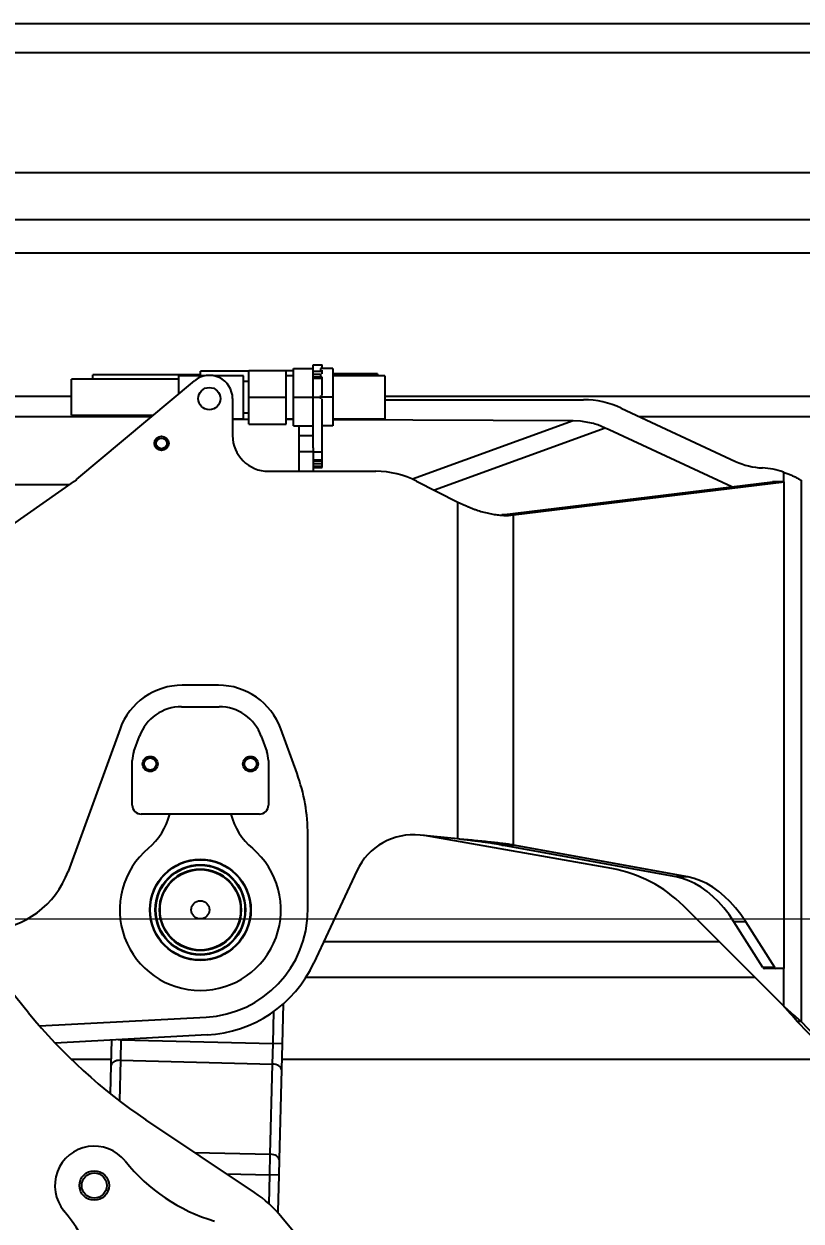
# Model space of a CAD drawing. Header units: millimetres. Extents: x 0 to 415, y 0 to 292.
# Drawn here: x 222.59 to 244.29, y 186.16 to 219.61 of the extents above; entities that cross this region are included whole.
import ezdxf

# ---------------------------------------------------------------- set-up
doc = ezdxf.new("R2010")
doc.units = ezdxf.units.MM
doc.styles.add('SLDTEXTSTYLE0', font='TXT', dxfattribs={"width": 0.75})
doc.dimstyles.new('SLDDIMSTYLE0', dxfattribs={"dimtxt": 3.5, "dimasz": 3.302, "dimexe": 0, "dimexo": 0.0625, "dimgap": 0.875, "dimtad": 1, "dimlfac": 20, "dimrnd": 1e-09, "dimzin": 4, "dimdsep": 46, "dimtxsty": 'SLDTEXTSTYLE0', "dimsah": 1, "dimcen": 0.09, "dimadec": 0, "dimazin": 1, "dimtfac": 1, "dimtofl": 0, "dimtmove": 0, "dimatfit": 3, "dimfxl": 1, "dimfrac": 2, "dimtolj": 1, "dimtzin": 12, "dimarcsym": 0})
doc.dimstyles.new('SLDDIMSTYLE1', dxfattribs={"dimtxt": 3.5, "dimasz": 3.302, "dimexe": 0, "dimexo": 0.0625, "dimgap": 0.875, "dimtad": 1, "dimlfac": 20, "dimrnd": 1e-09, "dimzin": 12, "dimdsep": 46, "dimtxsty": 'SLDTEXTSTYLE0', "dimsah": 1, "dimcen": 0.09, "dimadec": 0, "dimazin": 3, "dimtfac": 1, "dimtmove": 0, "dimatfit": 0, "dimfxl": 1, "dimfrac": 2, "dimtolj": 1, "dimtzin": 12, "dimarcsym": 0})
doc.dimstyles.new('SLDDIMSTYLE2', dxfattribs={"dimtxt": 3.5, "dimasz": 3.302, "dimexe": 0, "dimexo": 0.0625, "dimgap": 0.875, "dimtad": 1, "dimlfac": 20, "dimrnd": 1e-09, "dimzin": 12, "dimdsep": 46, "dimtxsty": 'SLDTEXTSTYLE0', "dimsah": 1, "dimcen": 0.09, "dimadec": 0, "dimazin": 3, "dimtfac": 1, "dimtofl": 0, "dimtmove": 0, "dimatfit": 3, "dimfxl": 1, "dimfrac": 2, "dimtolj": 1, "dimtzin": 12, "dimarcsym": 0})

# ---------------------------------------------------------------- blocks, each defined once
blk = doc.blocks.new('_D_4')
at = {"color": 7, "linetype": 'Continuous', "lineweight": 0}
for p, q in [((213.516, 193.609), (213.516, 174.205)), ((323.016, 188.744), (323.016, 174.205)), ((213.516, 175.205), (323.016, 175.205))]:
    blk.add_line(p, q, dxfattribs=at)
at = {"color": 7, "linetype": 'Continuous', "lineweight": 18}
for points in [[(213.516, 175.205), (216.818, 174.697), (216.818, 175.713)], [(323.016, 175.205), (319.714, 175.713), (319.714, 174.697)]]:
    blk.add_solid(points, dxfattribs=at)
at = {"color": 7, "linetype": 'Continuous', "lineweight": 18, "insert": (265.171, 179.717), "char_height": 3.5, "attachment_point": 1, "style": 'SLDTEXTSTYLE0'}
blk.add_mtext('2190.00', dxfattribs=at)
blk = doc.blocks.new('_D_5')
at = {"color": 7, "linetype": 'Continuous', "lineweight": 0}
for p, q in [((213.516, 193.609), (213.516, 159.757)), ((334.966, 188.983), (334.966, 159.757)), ((334.966, 160.757), (213.516, 160.757))]:
    blk.add_line(p, q, dxfattribs=at)
at = {"color": 7, "linetype": 'Continuous', "lineweight": 18}
for points in [[(213.516, 160.757), (216.818, 160.249), (216.818, 161.265)], [(334.966, 160.757), (331.664, 161.265), (331.664, 160.249)]]:
    blk.add_solid(points, dxfattribs=at)
at = {"color": 7, "linetype": 'Continuous', "lineweight": 18, "insert": (265.171, 165.269), "char_height": 3.5, "attachment_point": 1, "style": 'SLDTEXTSTYLE0'}
blk.add_mtext('2428.99', dxfattribs=at)
blk = doc.blocks.new('_D_6')
at = {"color": 7, "linetype": 'Continuous', "lineweight": 0}
for p, q in [((352.567, 194.609), (352.567, 200.959)), ((214.516, 194.609), (353.567, 194.609)), ((352.567, 189.983), (352.567, 194.609)), ((335.966, 189.983), (353.567, 189.983)), ((352.567, 189.983), (352.567, 174.569))]:
    blk.add_line(p, q, dxfattribs=at)
at = {"color": 7, "linetype": 'Continuous', "lineweight": 18}
for points in [[(352.567, 194.609), (353.075, 197.911), (352.059, 197.911)], [(352.567, 189.983), (352.059, 186.681), (353.075, 186.681)]]:
    blk.add_solid(points, dxfattribs=at)
at = {"color": 7, "linetype": 'Continuous', "lineweight": 18, "insert": (348.055, 174.569), "char_height": 3.5, "attachment_point": 1, "rotation": 90, "style": 'SLDTEXTSTYLE0'}
blk.add_mtext('92.52', dxfattribs=at)

msp = doc.modelspace()

# ---------------------------------------------------------------- linework, layer by layer
at = {"color": 7, "linetype": 'Continuous', "lineweight": 25}
for p, q in [((311.73821, 219.60039), (214.46345, 219.60539)), ((214.46341, 218.80539), (311.73817, 218.80039)), ((208.73233, 215.45792), (303.81686, 215.45303)), ((303.86791, 214.12691), (208.78226, 214.13179)), ((311.89174, 213.20099), (210.60721, 213.20619)), ((230.66664, 210.07863), (230.91664, 210.07862)), ((230.66664, 209.97863), (230.66664, 210.07863)), ((230.91664, 209.97862), (230.91664, 210.07862)), ((223.91658, 208.92898), (223.91662, 209.67898)), ((226.91662, 209.67882), (223.91662, 209.67898)), ((224.51662, 209.67895), (224.51663, 209.80395)), ((227.51663, 209.80379), (224.51663, 209.80395)), ((226.9166, 209.27401), (226.91663, 209.77882)), ((227.65355, 209.77878), (226.91663, 209.77882)), ((228.86663, 209.90372), (227.51663, 209.90379)), ((227.51663, 209.77879), (227.51663, 209.90379)), ((228.71663, 209.77873), (227.8797, 209.77877)), ((228.71658, 208.87873), (228.71663, 209.77873)), ((228.8666, 209.17872), (228.86664, 209.92872)), ((228.86664, 209.92872), (229.91664, 209.92867)), ((229.9166, 209.17867), (229.91664, 209.92867)), ((230.11663, 209.77866), (229.91663, 209.77867)), ((229.91664, 209.92867), (230.11664, 209.92866)), ((230.1166, 209.17866), (230.11664, 209.97866)), ((230.11664, 209.97866), (230.66664, 209.97863)), ((230.6666, 209.22156), (230.66662, 209.71452)), ((230.66662, 209.71452), (230.66663, 209.73475)), ((230.66662, 209.71452), (230.91662, 209.71451)), ((230.66663, 209.90169), (230.66664, 209.9357)), ((230.66663, 209.90169), (230.91663, 209.90168)), ((230.66663, 209.83205), (230.66663, 209.90169)), ((230.66663, 209.73475), (230.66663, 209.83205)), ((230.66663, 209.82617), (230.86663, 209.82616)), ((230.91663, 209.73473), (230.66663, 209.73475)), ((230.66664, 209.9357), (230.66664, 209.97863)), ((230.86663, 209.83204), (230.86663, 209.73474)), ((231.21664, 209.9786), (230.86664, 209.97862)), ((230.86664, 209.97862), (230.86664, 209.93569)), ((230.9166, 209.22155), (230.91662, 209.71451)), ((230.91662, 209.71451), (230.91663, 209.73473)), ((230.91663, 209.90168), (230.91664, 209.93569)), ((230.91663, 209.83204), (230.91663, 209.90168)), ((231.21664, 209.9786), (231.2166, 209.1786)), ((232.46663, 209.82854), (231.21663, 209.8286)), ((232.66663, 209.77853), (231.21663, 209.7786)), ((232.46663, 209.82854), (232.46663, 209.77854)), ((232.66663, 209.77853), (232.66657, 208.65891)), ((224.07095, 206.88648), (227.34881, 209.63664)), ((228.86662, 209.61622), (228.71662, 209.61623)), ((210.60701, 209.20619), (223.9166, 209.20551)), ((228.4166, 209.13866), (228.41654, 208.10819)), ((228.86656, 208.42872), (228.8666, 209.17872)), ((228.8666, 209.17872), (229.9166, 209.17867)), ((229.91656, 208.42867), (229.9166, 209.17867)), ((230.11656, 208.37866), (230.1166, 209.17866)), ((230.1166, 209.17866), (230.6666, 209.17863)), ((230.66652, 207.76822), (230.6666, 209.13748)), ((230.6666, 209.17863), (230.6666, 209.22156)), ((230.6666, 209.13748), (230.6666, 209.17863)), ((230.6666, 209.17863), (230.8666, 209.17862)), ((230.8666, 209.22155), (230.8666, 209.17862)), ((231.2166, 209.1786), (230.8666, 209.17862)), ((230.8666, 209.17862), (230.8666, 209.13747)), ((230.91652, 207.65362), (230.9166, 209.13746)), ((231.2166, 209.1786), (231.21656, 208.3786)), ((232.66659, 209.10797), (238.21236, 209.10769)), ((232.6666, 209.20506), (299.91654, 209.20161)), ((223.91657, 208.67898), (223.91658, 208.92898)), ((223.91657, 208.67898), (226.20725, 208.67886)), ((228.71657, 208.57873), (228.71658, 208.87873)), ((228.71657, 208.74123), (228.86657, 208.74122)), ((239.26889, 208.8734), (242.45749, 207.38634)), ((211.10305, 208.63695), (226.15638, 208.63617)), ((228.41657, 208.57875), (228.71657, 208.57873)), ((228.86657, 208.55521), (228.41657, 208.55693)), ((228.86656, 208.42872), (229.91656, 208.42867)), ((229.91657, 208.57867), (230.11657, 208.57866)), ((230.11657, 208.55042), (229.91657, 208.55119)), ((230.11656, 208.37866), (230.66656, 208.37863)), ((230.26656, 208.37865), (230.26654, 208.10365)), ((231.21656, 208.3786), (230.91656, 208.37862)), ((237.92229, 208.52056), (231.21656, 208.54621)), ((231.21657, 208.5786), (232.66657, 208.57853)), ((232.66657, 208.65891), (232.66657, 208.57853)), ((237.92229, 208.52056), (233.43805, 206.8896)), ((238.1324, 208.50689), (237.92229, 208.52056)), ((238.61164, 208.40368), (238.53873, 208.42734)), ((238.81866, 208.31657), (238.61164, 208.40368)), ((239.77906, 208.63547), (268.46878, 208.634)), ((230.26654, 208.10365), (230.26652, 207.65365)), ((230.66654, 208.10363), (230.26654, 208.10365)), ((238.81867, 208.31657), (234.049, 206.5818)), ((238.93402, 208.26425), (238.81866, 208.31657)), ((242.35147, 206.67251), (238.93403, 208.2643)), ((230.66652, 207.76822), (230.66652, 207.65363)), ((230.26652, 207.65365), (230.26649, 207.1081)), ((230.66652, 207.65363), (230.26652, 207.65365)), ((230.66652, 207.65363), (230.66649, 207.10807)), ((230.66651, 207.4291), (230.91651, 207.42908)), ((230.66651, 207.4049), (230.91651, 207.40488)), ((230.66652, 207.65363), (230.91652, 207.65362)), ((230.9165, 207.32633), (230.91651, 207.40488)), ((230.91651, 207.42908), (230.91652, 207.65362)), ((230.91651, 207.40488), (230.91651, 207.42908)), ((229.41649, 207.10814), (232.41629, 207.10798)), ((230.6665, 207.32634), (230.9165, 207.32633)), ((230.6665, 207.24754), (230.9165, 207.24753)), ((230.6665, 207.21847), (230.9165, 207.21845)), ((230.9165, 207.24753), (230.9165, 207.32633)), ((230.9165, 207.21845), (230.9165, 207.24753)), ((243.79561, 207.08439), (243.7956, 206.8122)), ((213.36727, 206.73698), (223.86329, 206.73644)), ((216.23814, 201.39784), (224.00174, 206.83337)), ((233.55126, 206.83544), (234.70655, 206.24672)), ((235.93526, 205.89062), (243.49484, 206.81185)), ((236.26292, 205.89061), (243.8152, 206.81094)), ((243.49484, 206.81185), (243.50084, 206.81221)), ((243.80443, 206.81183), (243.49484, 206.81185)), ((243.79558, 206.8122), (243.50084, 206.81221)), ((243.8152, 206.81094), (243.80443, 206.81183)), ((243.8145, 193.22305), (243.8152, 206.81094)), ((244.28735, 206.85958), (244.28658, 191.7365)), ((234.70607, 196.83779), (234.70655, 206.24672)), ((234.70655, 206.24672), (234.92244, 206.1488)), ((235.90867, 205.88235), (236.18278, 205.88234)), ((236.26292, 205.89061), (235.93526, 205.89062)), ((236.18278, 205.88234), (236.26292, 205.89061)), ((236.26245, 196.66746), (236.26292, 205.89061)), ((228.0208, 201.13321), (227.01157, 201.13326)), ((226.99141, 200.53326), (228.04089, 200.53321)), ((225.27307, 199.91609), (223.82298, 195.93261)), ((225.66132, 199.28386), (225.81675, 199.71085)), ((229.21547, 199.71067), (229.37086, 199.28367)), ((230.21452, 198.66459), (229.75917, 199.91586)), ((225.61601, 197.78333), (225.61608, 199.02735)), ((229.41608, 199.02715), (229.41601, 197.78314)), ((229.166, 197.53315), (225.866, 197.53332)), ((222.72058, 191.981), (218.80253, 196.79204)), ((230.51586, 194.85808), (230.51597, 196.95447)), ((233.77579, 196.93133), (233.65484, 196.94833)), ((234.70607, 196.83779), (233.65484, 196.94833)), ((239.00558, 196.0089), (233.77579, 196.93133)), ((235.93479, 196.66748), (236.26245, 196.66746)), ((240.7963, 195.77638), (235.93479, 196.66748)), ((241.12397, 195.77636), (236.26245, 196.66746)), ((231.88582, 195.94759), (230.68786, 193.37891)), ((241.12397, 195.77636), (240.7963, 195.77638)), ((243.79484, 192.17828), (241.00599, 194.96742)), ((242.74198, 194.52118), (242.41432, 194.5212)), ((243.22432, 193.25086), (242.41432, 194.5212)), ((243.55198, 193.25085), (242.74198, 194.52118)), ((242.00531, 193.968), (230.96286, 193.96856)), ((243.0022, 192.97101), (230.46388, 192.97165)), ((243.55198, 193.25085), (243.22432, 193.25086)), ((243.59353, 193.22306), (243.26587, 193.22308)), ((243.8145, 193.22305), (243.59353, 193.22306)), ((243.7949, 193.22305), (243.79484, 192.17828)), ((229.5468, 191.12087), (229.5697, 192.0242)), ((229.82495, 192.228), (229.79672, 191.11453)), ((223.0297, 191.61361), (227.67635, 191.86253)), ((244.28658, 191.7365), (244.18305, 191.7365)), ((244.78886, 191.10925), (244.18305, 191.7365)), ((244.89239, 191.10925), (244.28658, 191.7365)), ((227.70309, 191.36325), (223.46305, 191.1361)), ((225.03008, 190.51817), (225.0479, 191.22101)), ((225.29817, 191.22857), (225.22413, 191.23045)), ((225.29817, 191.22857), (225.28363, 190.65518)), ((225.29832, 191.23442), (225.29817, 191.22857)), ((225.29817, 191.22857), (229.5468, 191.12087)), ((229.53227, 190.54747), (229.5468, 191.12087)), ((229.79672, 191.11453), (229.5468, 191.12087)), ((229.79672, 191.11453), (229.77855, 190.39779)), ((225.03405, 190.67488), (223.91934, 190.67494)), ((225.28363, 190.65518), (225.25501, 189.52613)), ((225.28363, 190.65518), (229.53227, 190.54747)), ((245.31053, 190.67384), (229.78557, 190.67464)), ((225.00977, 189.71721), (225.03008, 190.51817)), ((229.46845, 188.03002), (229.53227, 190.54747)), ((229.77855, 190.39779), (229.71474, 187.88034)), ((229.02835, 186.96267), (225.99818, 188.99433)), ((227.35657, 188.08356), (229.46845, 188.03002)), ((229.45391, 187.45663), (229.46845, 188.03002)), ((229.71474, 187.88034), (229.70383, 187.4503)), ((228.24595, 187.48725), (229.45391, 187.45663)), ((229.43336, 186.64562), (229.45391, 187.45663)), ((229.70383, 187.4503), (229.45391, 187.45663)), ((229.70383, 187.4503), (229.67807, 186.4339)), ((229.67807, 186.4339), (229.64632, 186.43471)), ((229.67807, 186.4339), (229.67694, 186.38945)), ((230.10886, 185.87808), (229.79312, 186.26578))]:
    msp.add_line(p, q, dxfattribs=at)
at = {"color": 7, "linetype": 'Continuous', "lineweight": 25, "flags": 128}
for points in [[(242.41432, 194.5212), (242.27677, 194.72365), (242.13222, 194.91067), (241.98122, 195.0815), (241.82437, 195.23548), (241.66228, 195.372), (241.4956, 195.49052), (241.32499, 195.59057), (241.15111, 195.67177), (240.97465, 195.73379), (240.7963, 195.77638)], [(242.74198, 194.52118), (242.60444, 194.72364), (242.45988, 194.91065), (242.30888, 195.08148), (242.15203, 195.23546), (241.98994, 195.37198), (241.82327, 195.4905), (241.65265, 195.59056), (241.47877, 195.67175), (241.30231, 195.73377), (241.12397, 195.77636)], [(225.28363, 190.65518), (225.23481, 190.65366), (225.18772, 190.64669), (225.14417, 190.63454), (225.10585, 190.61767), (225.07422, 190.59674), (225.05049, 190.57254), (225.03559, 190.54601), (225.03008, 190.51817)], [(229.77855, 190.39779), (229.77446, 190.42588), (229.76092, 190.45313), (229.73845, 190.4785), (229.70792, 190.50101), (229.6705, 190.5198), (229.62763, 190.53414), (229.58095, 190.54348), (229.53227, 190.54747)], [(229.71474, 187.88034), (229.71064, 187.90843), (229.6971, 187.93568), (229.67464, 187.96105), (229.64411, 187.98356), (229.60669, 188.00235), (229.56381, 188.01669), (229.51714, 188.02603), (229.46845, 188.03002)]]:
    msp.add_lwpolyline(points, dxfattribs=at)
at = {"color": 7, "linetype": 'Continuous', "lineweight": 25}
for centre, radius in [((227.7666, 209.13869), 0.3125), ((226.43241, 207.88876), 0.2), ((226.43241, 207.88876), 0.15), ((226.11607, 198.93331), 0.2125), ((226.11607, 198.93331), 0.17), ((228.91607, 198.93316), 0.2125), ((228.91607, 198.93316), 0.17), ((227.51586, 194.85824), 1.4125), ((227.51586, 194.85824), 1.4), ((227.51586, 194.85824), 1.26155), ((227.51586, 194.85824), 1.24423), ((227.51586, 194.85824), 1.1403), ((227.51586, 194.85824), 1.12298), ((227.51586, 194.85824), 0.255), ((224.55333, 187.1572), 0.4125), ((224.55333, 187.1572), 0.35)]:
    msp.add_circle(centre, radius, dxfattribs=at)
for centre, radius, start, end in [((227.7666, 209.13869), 0.65, 359.997058, 129.997058), ((238.21223, 206.60769), 2.5, 64.997058, 89.997058), ((229.41654, 208.10814), 1, 179.997058, 269.997058), ((243.30282, 209.19891), 2, 244.997058, 267.328703), ((232.41617, 204.60798), 2.5, 62.997058, 89.997058), ((243.11639, 205.20325), 2, 70.146993, 87.328703), ((223.4282, 207.65256), 1, 304.997058, 309.997058), ((227.01147, 199.28326), 1.85, 89.997058, 159.997058), ((228.02071, 199.28321), 1.85, 19.997058, 89.997058), ((226.99135, 199.28326), 1.25, 89.997058, 159.997058), ((228.04083, 199.28321), 1.25, 19.997058, 89.997058), ((226.36608, 199.02731), 0.75, 159.997058, 179.997058), ((228.66608, 199.02719), 0.75, 359.997058, 19.997058), ((225.51597, 196.95473), 5, 359.997058, 19.997058), ((225.86601, 197.78332), 0.25, 179.997058, 269.997058), ((229.16601, 197.78315), 0.25, 269.997058, 359.997058), ((224.879, 197.98085), 1.83702, 310.1791, 345.898647), ((230.15304, 197.98058), 1.83702, 194.095469, 229.815015), ((233.47182, 195.20793), 1.75, 83.997058, 154.997058), ((227.51586, 194.85824), 2.25, 130.1791, 49.815015), ((238.35421, 192.3159), 3.75, 44.997058, 79.997058), ((221.47379, 196.78778), 2.5, 273.066475, 339.997058), ((227.51586, 194.85824), 3, 273.066475, 359.997058), ((227.51586, 194.85824), 3.5, 273.066475, 334.997058), ((243.27037, 193.27477), 0.05188, 207.433534, 265.018237), ((243.59803, 193.27475), 0.05188, 207.433534, 265.018237), ((234.35153, 201.45313), 15, 219.159015, 236.159015), ((224.55333, 187.1572), 1.1, 38.592678, 219.725352), ((229.3211, 190.96226), 5, 218.592678, 253.643042), ((227.07923, 184.05562), 3.5, 39.159015, 56.159015), ((219.86172, 183.25864), 5, 4.674987, 39.725352)]:
    msp.add_arc(centre, radius, start, end, dxfattribs=at)
msp.add_ellipse((243.79557, 206.6622), major_axis=(0.00001, 0.15), ratio=0.84523652, start_param=6.21337214, end_param=6.28318531, dxfattribs=at)
for points in [[(238.53873, 208.42733), (238.47187, 208.44508), (238.33817, 208.48058), (238.20099, 208.49812), (238.1324, 208.50689)], [(236.26245, 196.66746), (236.2167, 196.67456), (236.12521, 196.68875), (235.96156, 196.71004), (235.78147, 196.73133), (235.58548, 196.75262), (235.37695, 196.77391), (235.15875, 196.79521), (234.93405, 196.8165), (234.78206, 196.83069), (234.70607, 196.83779)], [(235.93479, 196.66748), (235.89867, 196.67458), (235.82644, 196.68877), (235.69725, 196.71005), (235.55507, 196.73134), (235.40034, 196.75263), (235.23572, 196.77392), (235.06345, 196.79521), (234.88606, 196.8165), (234.76607, 196.83069), (234.70607, 196.83779)], [(244.28658, 191.7365), (244.20568, 191.81013), (244.04389, 191.95739), (243.87786, 192.10465), (243.79484, 192.17828)], [(244.18305, 191.7365), (244.11919, 191.81013), (243.99146, 191.95739), (243.86038, 192.10465), (243.79484, 192.17828)]]:
    msp.add_open_spline(points, degree=3, dxfattribs=at)
for points, knots in [([(243.79561, 207.08439), (243.83051, 207.07269), (243.90013, 207.04936), (244.0019, 207.00849), (244.10073, 206.96343), (244.19638, 206.91424), (244.25709, 206.87777), (244.28735, 206.85958)], [0, 0, 0, 0, 0.20183577, 0.40260686, 0.60268674, 0.80188378, 1, 1, 1, 1]), ([(234.92244, 206.1488), (234.95064, 206.13624), (235.00713, 206.11109), (235.09267, 206.07673), (235.17858, 206.0448), (235.29336, 206.00583), (235.43627, 205.96383), (235.60388, 205.92456), (235.76511, 205.89645), (235.89195, 205.88251), (235.9877, 205.87703), (236.05635, 205.87582), (236.12188, 205.87727), (236.16248, 205.88065), (236.18278, 205.88234)], [0, 0, 0, 0, 0.06163387, 0.12344313, 0.18541614, 0.24754501, 0.37216302, 0.49724302, 0.62267097, 0.74833605, 0.81124461, 0.87417007, 0.93709316, 1, 1, 1, 1])]:
    msp.add_open_spline(points, degree=3, knots=knots, dxfattribs=at)

# ---------------------------------------------------------------- dimensions: what is measured, and where the dimension line sits
at = {"color": 7, "linetype": 'Continuous', "lineweight": 18}
dim = msp.add_linear_dim(base=(352.56714, 194.60896), p1=(334.96555, 189.983), p2=(213.51585, 194.60896), angle=90, dimstyle='SLDDIMSTYLE1', dxfattribs=at)
dim.commit()
dim.dimension.update_dxf_attribs({"geometry": '_D_6', "text_midpoint": (352.56714, 180.38816), "dimtype": 160})
for base, p1, p2, dimstyle, picture, middle in [((323.0155995, 175.2052781), (213.5158491, 194.6089554), (323.0155995, 189.7438704), 'SLDDIMSTYLE0', '_D_4', (273.5759003, 175.2052781)), ((213.51585, 160.75746), (334.96555, 189.983), (213.51585, 194.60896), 'SLDDIMSTYLE2', '_D_5', (273.5759, 160.75746))]:
    dim = msp.add_linear_dim(base=base, p1=p1, p2=p2, dimstyle=dimstyle, dxfattribs=at)
    dim.commit()
    dim.dimension.update_dxf_attribs({"geometry": picture, "text_midpoint": middle, "dimtype": 160})

doc.saveas('drawing.dxf')
